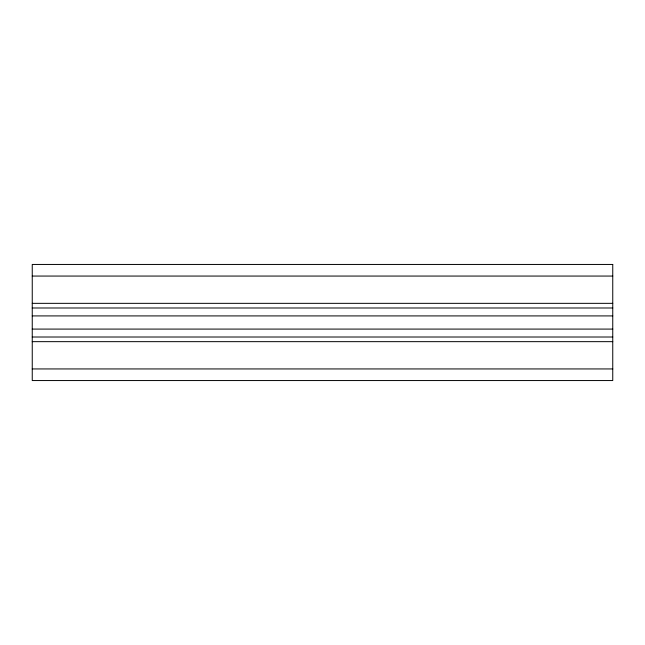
<?xml version="1.0" encoding="UTF-8"?>
<svg xmlns="http://www.w3.org/2000/svg" width="645" height="645" viewBox="0 0 645 645"><rect width="100%" height="100%" fill="white"/><g stroke="black" fill="none" stroke-linecap="round" stroke-linejoin="round"><path stroke-width="0.97" d="M32.25 276.06L612.75 276.06M32.25 303.344L612.75 303.344M32.25 307.988L612.75 307.988M32.25 315.913L612.75 315.913M32.25 329.087L612.75 329.087M32.25 337.012L612.75 337.012M32.25 341.656L612.75 341.656M32.25 368.94L612.75 368.94M612.75 264.45L32.25 264.45L32.25 380.55L612.75 380.55L612.75 264.45"/></g></svg>
